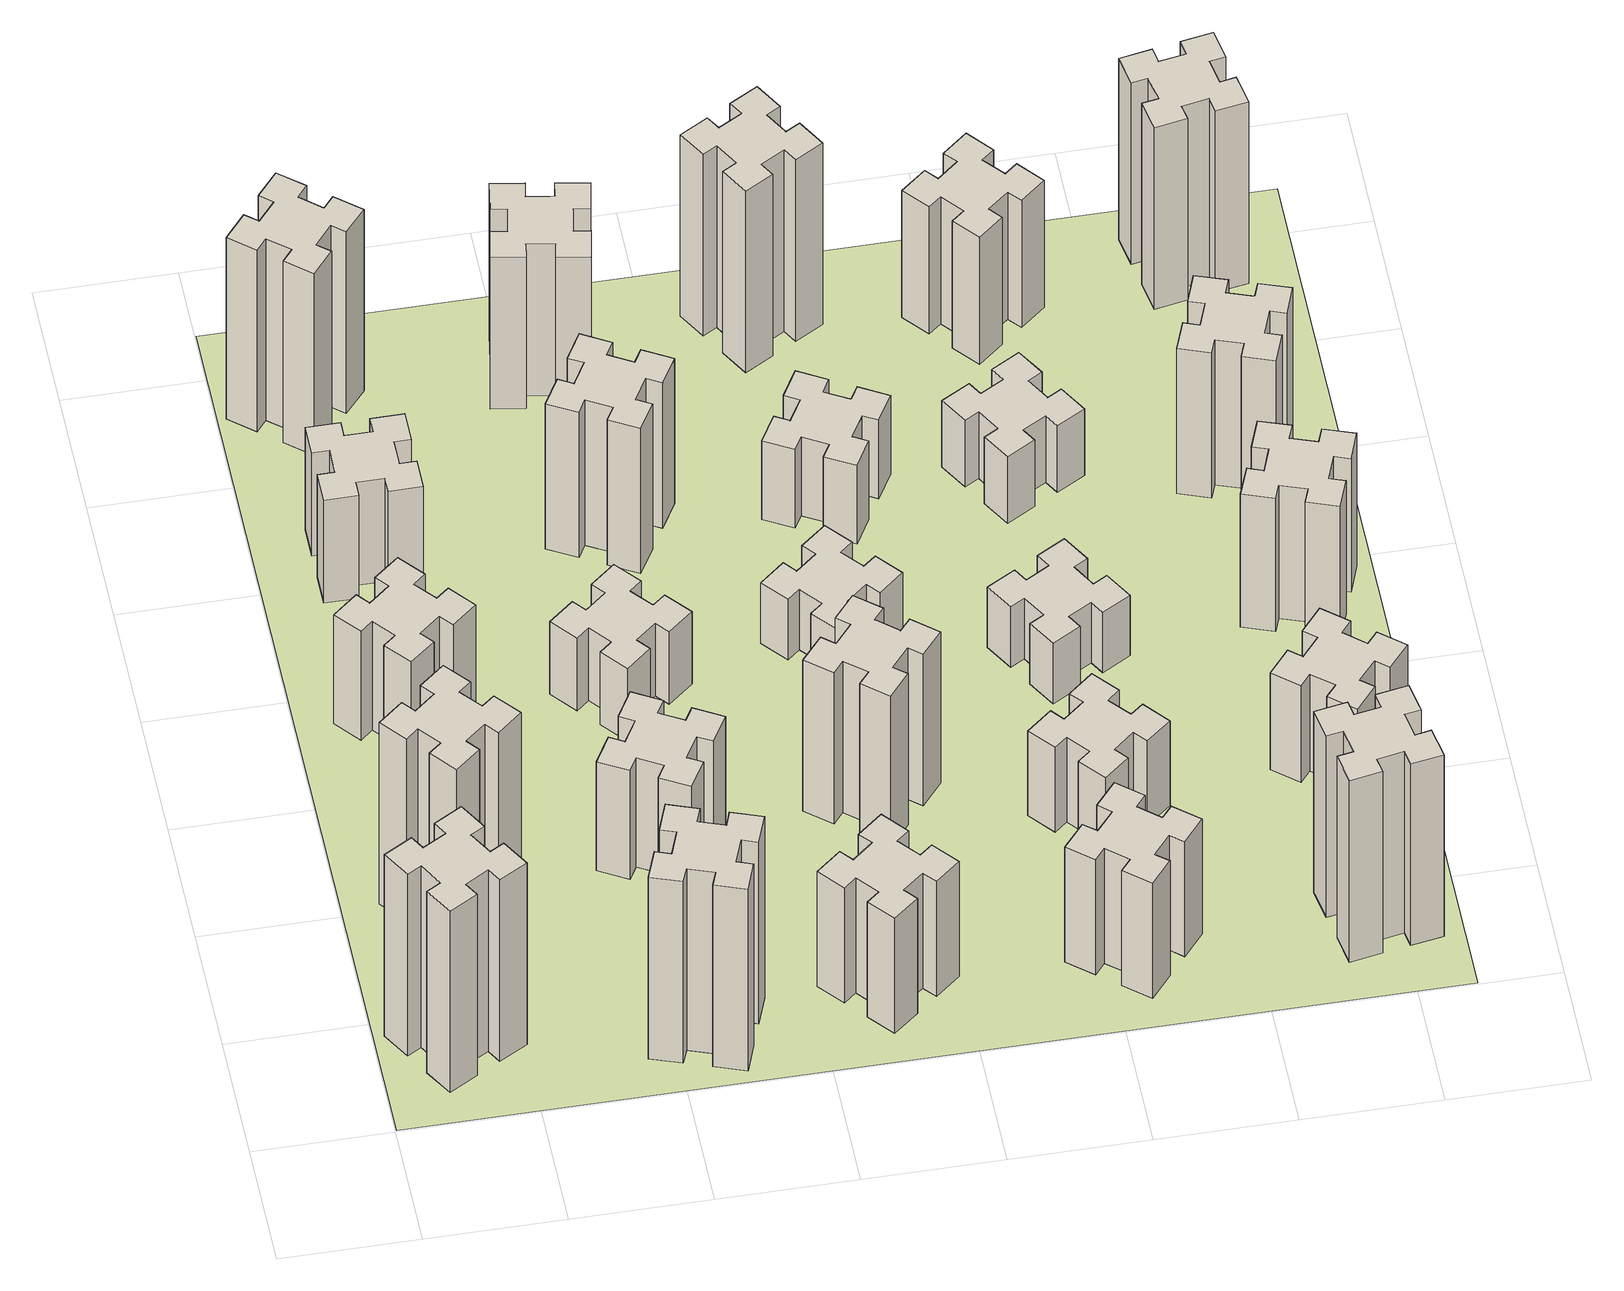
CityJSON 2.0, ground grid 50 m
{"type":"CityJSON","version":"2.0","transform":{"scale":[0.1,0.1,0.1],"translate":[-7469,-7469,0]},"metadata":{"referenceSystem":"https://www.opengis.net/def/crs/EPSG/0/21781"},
"CityObjects":{
"building1":{"type":"Building","attributes":{"class":"1000","function":"1000","usage":"1000","yearOfConstruction":2016,"roofType":"1000","measuredHeight":90,"storeysAboveGround":30,"storeysBelowGround":0},"geometry":[{"type":"Solid","lod":"1","boundaries":[[[[0,1,2,3,4,5,6,7,8,9,10,11,12,13,14,15,16,17,18,19]],[[17,16,20,21]],[[16,15,22,20]],[[15,14,23,22]],[[14,13,24,23]],[[13,12,25,24]],[[12,11,26,25]],[[11,10,27,26]],[[10,9,28,27]],[[9,8,29,28]],[[8,7,30,29]],[[7,6,31,30]],[[6,5,32,31]],[[5,4,33,32]],[[4,3,34,33]],[[3,2,35,34]],[[2,1,36,35]],[[1,0,37,36]],[[0,19,38,37]],[[19,18,39,38]],[[18,17,21,39]],[[24,25,26,27,28,29,30,31,32,33,34,35,36,37,38,39,21,20,22,23]]]]}]},
"building2":{"type":"Building","attributes":{"class":"1000","function":"1000","usage":"1000","yearOfConstruction":2016,"roofType":"1000","measuredHeight":90,"storeysAboveGround":30,"storeysBelowGround":0},"geometry":[{"type":"Solid","lod":"1","boundaries":[[[[40,41,42,43,44,45,46,47,48,49,50,51,52,53,54,55,56,57,58,59]],[[57,56,60,61]],[[56,55,62,60]],[[55,54,63,62]],[[54,53,64,63]],[[53,52,65,64]],[[52,51,66,65]],[[51,50,67,66]],[[50,49,68,67]],[[49,48,69,68]],[[48,47,70,69]],[[47,46,71,70]],[[46,45,72,71]],[[45,44,73,72]],[[44,43,74,73]],[[43,42,75,74]],[[42,41,76,75]],[[41,40,77,76]],[[40,59,78,77]],[[59,58,79,78]],[[58,57,61,79]],[[64,65,66,67,68,69,70,71,72,73,74,75,76,77,78,79,61,60,62,63]]]]}]},
"building3":{"type":"Building","attributes":{"class":"1000","function":"1000","usage":"1000","yearOfConstruction":2016,"roofType":"1000","measuredHeight":54,"storeysAboveGround":30,"storeysBelowGround":0},"geometry":[{"type":"Solid","lod":"1","boundaries":[[[[80,81,82,83,84,85,86,87,88,89,90,91,92,93,94,95,96,97,98,99]],[[97,96,100,101]],[[96,95,102,100]],[[95,94,103,102]],[[94,93,104,103]],[[93,92,105,104]],[[92,91,106,105]],[[91,90,107,106]],[[90,89,108,107]],[[89,88,109,108]],[[88,87,110,109]],[[87,86,111,110]],[[86,85,112,111]],[[85,84,113,112]],[[84,83,114,113]],[[83,82,115,114]],[[82,81,116,115]],[[81,80,117,116]],[[80,99,118,117]],[[99,98,119,118]],[[98,97,101,119]],[[104,105,106,107,108,109,110,111,112,113,114,115,116,117,118,119,101,100,102,103]]]]}]},
"building4":{"type":"Building","attributes":{"class":"1000","function":"1000","usage":"1000","yearOfConstruction":2016,"roofType":"1000","measuredHeight":51,"storeysAboveGround":30,"storeysBelowGround":0},"geometry":[{"type":"Solid","lod":"1","boundaries":[[[[120,121,122,123,124,125,126,127,128,129,130,131,132,133,134,135,136,137,138,139]],[[137,136,140,141]],[[136,135,142,140]],[[135,134,143,142]],[[134,133,144,143]],[[133,132,145,144]],[[132,131,146,145]],[[131,130,147,146]],[[130,129,148,147]],[[129,128,149,148]],[[128,127,150,149]],[[127,126,151,150]],[[126,125,152,151]],[[125,124,153,152]],[[124,123,154,153]],[[123,122,155,154]],[[122,121,156,155]],[[121,120,157,156]],[[120,139,158,157]],[[139,138,159,158]],[[138,137,141,159]],[[144,145,146,147,148,149,150,151,152,153,154,155,156,157,158,159,141,140,142,143]]]]}]},
"building5":{"type":"Building","attributes":{"class":"1000","function":"1000","usage":"1000","yearOfConstruction":2016,"roofType":"1000","measuredHeight":90,"storeysAboveGround":30,"storeysBelowGround":0},"geometry":[{"type":"Solid","lod":"1","boundaries":[[[[160,161,162,163,164,165,166,167,168,169,170,171,172,173,174,175,176,177,178,179]],[[177,176,180,181]],[[176,175,182,180]],[[175,174,183,182]],[[174,173,184,183]],[[173,172,185,184]],[[172,171,186,185]],[[171,170,187,186]],[[170,169,188,187]],[[169,168,189,188]],[[168,167,190,189]],[[167,166,191,190]],[[166,165,192,191]],[[165,164,193,192]],[[164,163,194,193]],[[163,162,195,194]],[[162,161,196,195]],[[161,160,197,196]],[[160,179,198,197]],[[179,178,199,198]],[[178,177,181,199]],[[184,185,186,187,188,189,190,191,192,193,194,195,196,197,198,199,181,180,182,183]]]]}]},
"building6":{"type":"Building","attributes":{"class":"1000","function":"1000","usage":"1000","yearOfConstruction":2016,"roofType":"1000","measuredHeight":90,"storeysAboveGround":30,"storeysBelowGround":0},"geometry":[{"type":"Solid","lod":"1","boundaries":[[[[200,201,202,203,204,205,206,207,208,209,210,211,212,213,214,215,216,217,218,219]],[[217,216,220,221]],[[216,215,222,220]],[[215,214,223,222]],[[214,213,224,223]],[[213,212,225,224]],[[212,211,226,225]],[[211,210,227,226]],[[210,209,228,227]],[[209,208,229,228]],[[208,207,230,229]],[[207,206,231,230]],[[206,205,232,231]],[[205,204,233,232]],[[204,203,234,233]],[[203,202,235,234]],[[202,201,236,235]],[[201,200,237,236]],[[200,219,238,237]],[[219,218,239,238]],[[218,217,221,239]],[[224,225,226,227,228,229,230,231,232,233,234,235,236,237,238,239,221,220,222,223]]]]}]},
"building7":{"type":"Building","attributes":{"class":"1000","function":"1000","usage":"1000","yearOfConstruction":2016,"roofType":"1000","measuredHeight":54,"storeysAboveGround":30,"storeysBelowGround":0},"geometry":[{"type":"Solid","lod":"1","boundaries":[[[[240,241,242,243,244,245,246,247,248,249,250,251,252,253,254,255,256,257,258,259]],[[257,256,260,261]],[[256,255,262,260]],[[255,254,263,262]],[[254,253,264,263]],[[253,252,265,264]],[[252,251,266,265]],[[251,250,267,266]],[[250,249,268,267]],[[249,248,269,268]],[[248,247,270,269]],[[247,246,271,270]],[[246,245,272,271]],[[245,244,273,272]],[[244,243,274,273]],[[243,242,275,274]],[[242,241,276,275]],[[241,240,277,276]],[[240,259,278,277]],[[259,258,279,278]],[[258,257,261,279]],[[264,265,266,267,268,269,270,271,272,273,274,275,276,277,278,279,261,260,262,263]]]]}]},
"building8":{"type":"Building","attributes":{"class":"1000","function":"1000","usage":"1000","yearOfConstruction":2016,"roofType":"1000","measuredHeight":36,"storeysAboveGround":30,"storeysBelowGround":0},"geometry":[{"type":"Solid","lod":"1","boundaries":[[[[280,281,282,283,284,285,286,287,288,289,290,291,292,293,294,295,296,297,298,299]],[[297,296,300,301]],[[296,295,302,300]],[[295,294,303,302]],[[294,293,304,303]],[[293,292,305,304]],[[292,291,306,305]],[[291,290,307,306]],[[290,289,308,307]],[[289,288,309,308]],[[288,287,310,309]],[[287,286,311,310]],[[286,285,312,311]],[[285,284,313,312]],[[284,283,314,313]],[[283,282,315,314]],[[282,281,316,315]],[[281,280,317,316]],[[280,299,318,317]],[[299,298,319,318]],[[298,297,301,319]],[[304,305,306,307,308,309,310,311,312,313,314,315,316,317,318,319,301,300,302,303]]]]}]},
"building9":{"type":"Building","attributes":{"class":"1000","function":"1000","usage":"1000","yearOfConstruction":2016,"roofType":"1000","measuredHeight":57,"storeysAboveGround":30,"storeysBelowGround":0},"geometry":[{"type":"Solid","lod":"1","boundaries":[[[[320,321,322,323,324,325,326,327,328,329,330,331,332,333,334,335,336,337,338,339]],[[337,336,340,341]],[[336,335,342,340]],[[335,334,343,342]],[[334,333,344,343]],[[333,332,345,344]],[[332,331,346,345]],[[331,330,347,346]],[[330,329,348,347]],[[329,328,349,348]],[[328,327,350,349]],[[327,326,351,350]],[[326,325,352,351]],[[325,324,353,352]],[[324,323,354,353]],[[323,322,355,354]],[[322,321,356,355]],[[321,320,357,356]],[[320,339,358,357]],[[339,338,359,358]],[[338,337,341,359]],[[344,345,346,347,348,349,350,351,352,353,354,355,356,357,358,359,341,340,342,343]]]]}]},
"building10":{"type":"Building","attributes":{"class":"1000","function":"1000","usage":"1000","yearOfConstruction":2016,"roofType":"1000","measuredHeight":72,"storeysAboveGround":30,"storeysBelowGround":0},"geometry":[{"type":"Solid","lod":"1","boundaries":[[[[360,361,362,363,364,365,366,367,368,369,370,371,372,373,374,375,376,377,378,379]],[[377,376,380,381]],[[376,375,382,380]],[[375,374,383,382]],[[374,373,384,383]],[[373,372,385,384]],[[372,371,386,385]],[[371,370,387,386]],[[370,369,388,387]],[[369,368,389,388]],[[368,367,390,389]],[[367,366,391,390]],[[366,365,392,391]],[[365,364,393,392]],[[364,363,394,393]],[[363,362,395,394]],[[362,361,396,395]],[[361,360,397,396]],[[360,379,398,397]],[[379,378,399,398]],[[378,377,381,399]],[[384,385,386,387,388,389,390,391,392,393,394,395,396,397,398,399,381,380,382,383]]]]}]},
"building11":{"type":"Building","attributes":{"class":"1000","function":"1000","usage":"1000","yearOfConstruction":2016,"roofType":"1000","measuredHeight":75,"storeysAboveGround":30,"storeysBelowGround":0},"geometry":[{"type":"Solid","lod":"1","boundaries":[[[[400,401,402,403,404,405,406,407,408,409,410,411,412,413,414,415,416,417,418,419]],[[417,416,420,421]],[[416,415,422,420]],[[415,414,423,422]],[[414,413,424,423]],[[413,412,425,424]],[[412,411,426,425]],[[411,410,427,426]],[[410,409,428,427]],[[409,408,429,428]],[[408,407,430,429]],[[407,406,431,430]],[[406,405,432,431]],[[405,404,433,432]],[[404,403,434,433]],[[403,402,435,434]],[[402,401,436,435]],[[401,400,437,436]],[[400,419,438,437]],[[419,418,439,438]],[[418,417,421,439]],[[424,425,426,427,428,429,430,431,432,433,434,435,436,437,438,439,421,420,422,423]]]]}]},
"building12":{"type":"Building","attributes":{"class":"1000","function":"1000","usage":"1000","yearOfConstruction":2016,"roofType":"1000","measuredHeight":75,"storeysAboveGround":30,"storeysBelowGround":0},"geometry":[{"type":"Solid","lod":"1","boundaries":[[[[440,441,442,443,444,445,446,447,448,449,450,451,452,453,454,455,456,457,458,459]],[[457,456,460,461]],[[456,455,462,460]],[[455,454,463,462]],[[454,453,464,463]],[[453,452,465,464]],[[452,451,466,465]],[[451,450,467,466]],[[450,449,468,467]],[[449,448,469,468]],[[448,447,470,469]],[[447,446,471,470]],[[446,445,472,471]],[[445,444,473,472]],[[444,443,474,473]],[[443,442,475,474]],[[442,441,476,475]],[[441,440,477,476]],[[440,459,478,477]],[[459,458,479,478]],[[458,457,461,479]],[[464,465,466,467,468,469,470,471,472,473,474,475,476,477,478,479,461,460,462,463]]]]}]},
"building13":{"type":"Building","attributes":{"class":"1000","function":"1000","usage":"1000","yearOfConstruction":2016,"roofType":"1000","measuredHeight":30,"storeysAboveGround":30,"storeysBelowGround":0},"geometry":[{"type":"Solid","lod":"1","boundaries":[[[[480,481,482,483,484,485,486,487,488,489,490,491,492,493,494,495,496,497,498,499]],[[497,496,500,501]],[[496,495,502,500]],[[495,494,503,502]],[[494,493,504,503]],[[493,492,505,504]],[[492,491,506,505]],[[491,490,507,506]],[[490,489,508,507]],[[489,488,509,508]],[[488,487,510,509]],[[487,486,511,510]],[[486,485,512,511]],[[485,484,513,512]],[[484,483,514,513]],[[483,482,515,514]],[[482,481,516,515]],[[481,480,517,516]],[[480,499,518,517]],[[499,498,519,518]],[[498,497,501,519]],[[504,505,506,507,508,509,510,511,512,513,514,515,516,517,518,519,501,500,502,503]]]]}]},
"building14":{"type":"Building","attributes":{"class":"1000","function":"1000","usage":"1000","yearOfConstruction":2016,"roofType":"1000","measuredHeight":57,"storeysAboveGround":30,"storeysBelowGround":0},"geometry":[{"type":"Solid","lod":"1","boundaries":[[[[520,521,522,523,524,525,526,527,528,529,530,531,532,533,534,535,536,537,538,539]],[[537,536,540,541]],[[536,535,542,540]],[[535,534,543,542]],[[534,533,544,543]],[[533,532,545,544]],[[532,531,546,545]],[[531,530,547,546]],[[530,529,548,547]],[[529,528,549,548]],[[528,527,550,549]],[[527,526,551,550]],[[526,525,552,551]],[[525,524,553,552]],[[524,523,554,553]],[[523,522,555,554]],[[522,521,556,555]],[[521,520,557,556]],[[520,539,558,557]],[[539,538,559,558]],[[538,537,541,559]],[[544,545,546,547,548,549,550,551,552,553,554,555,556,557,558,559,541,540,542,543]]]]}]},
"building15":{"type":"Building","attributes":{"class":"1000","function":"1000","usage":"1000","yearOfConstruction":2016,"roofType":"1000","measuredHeight":39,"storeysAboveGround":30,"storeysBelowGround":0},"geometry":[{"type":"Solid","lod":"1","boundaries":[[[[560,561,562,563,564,565,566,567,568,569,570,571,572,573,574,575,576,577,578,579]],[[577,576,580,581]],[[576,575,582,580]],[[575,574,583,582]],[[574,573,584,583]],[[573,572,585,584]],[[572,571,586,585]],[[571,570,587,586]],[[570,569,588,587]],[[569,568,589,588]],[[568,567,590,589]],[[567,566,591,590]],[[566,565,592,591]],[[565,564,593,592]],[[564,563,594,593]],[[563,562,595,594]],[[562,561,596,595]],[[561,560,597,596]],[[560,579,598,597]],[[579,578,599,598]],[[578,577,581,599]],[[584,585,586,587,588,589,590,591,592,593,594,595,596,597,598,599,581,580,582,583]]]]}]},
"building16":{"type":"Building","attributes":{"class":"1000","function":"1000","usage":"1000","yearOfConstruction":2016,"roofType":"1000","measuredHeight":90,"storeysAboveGround":30,"storeysBelowGround":0},"geometry":[{"type":"Solid","lod":"1","boundaries":[[[[600,601,602,603,604,605,606,607,608,609,610,611,612,613,614,615,616,617,618,619]],[[617,616,620,621]],[[616,615,622,620]],[[615,614,623,622]],[[614,613,624,623]],[[613,612,625,624]],[[612,611,626,625]],[[611,610,627,626]],[[610,609,628,627]],[[609,608,629,628]],[[608,607,630,629]],[[607,606,631,630]],[[606,605,632,631]],[[605,604,633,632]],[[604,603,634,633]],[[603,602,635,634]],[[602,601,636,635]],[[601,600,637,636]],[[600,619,638,637]],[[619,618,639,638]],[[618,617,621,639]],[[624,625,626,627,628,629,630,631,632,633,634,635,636,637,638,639,621,620,622,623]]]]}]},
"building17":{"type":"Building","attributes":{"class":"1000","function":"1000","usage":"1000","yearOfConstruction":2016,"roofType":"1000","measuredHeight":42,"storeysAboveGround":30,"storeysBelowGround":0},"geometry":[{"type":"Solid","lod":"1","boundaries":[[[[640,641,642,643,644,645,646,647,648,649,650,651,652,653,654,655,656,657,658,659]],[[657,656,660,661]],[[656,655,662,660]],[[655,654,663,662]],[[654,653,664,663]],[[653,652,665,664]],[[652,651,666,665]],[[651,650,667,666]],[[650,649,668,667]],[[649,648,669,668]],[[648,647,670,669]],[[647,646,671,670]],[[646,645,672,671]],[[645,644,673,672]],[[644,643,674,673]],[[643,642,675,674]],[[642,641,676,675]],[[641,640,677,676]],[[640,659,678,677]],[[659,658,679,678]],[[658,657,661,679]],[[664,665,666,667,668,669,670,671,672,673,674,675,676,677,678,679,661,660,662,663]]]]}]},
"building18":{"type":"Building","attributes":{"class":"1000","function":"1000","usage":"1000","yearOfConstruction":2016,"roofType":"1000","measuredHeight":30,"storeysAboveGround":30,"storeysBelowGround":0},"geometry":[{"type":"Solid","lod":"1","boundaries":[[[[680,681,682,683,684,685,686,687,688,689,690,691,692,693,694,695,696,697,698,699]],[[697,696,700,701]],[[696,695,702,700]],[[695,694,703,702]],[[694,693,704,703]],[[693,692,705,704]],[[692,691,706,705]],[[691,690,707,706]],[[690,689,708,707]],[[689,688,709,708]],[[688,687,710,709]],[[687,686,711,710]],[[686,685,712,711]],[[685,684,713,712]],[[684,683,714,713]],[[683,682,715,714]],[[682,681,716,715]],[[681,680,717,716]],[[680,699,718,717]],[[699,698,719,718]],[[698,697,701,719]],[[704,705,706,707,708,709,710,711,712,713,714,715,716,717,718,719,701,700,702,703]]]]}]},
"building19":{"type":"Building","attributes":{"class":"1000","function":"1000","usage":"1000","yearOfConstruction":2016,"roofType":"1000","measuredHeight":33,"storeysAboveGround":30,"storeysBelowGround":0},"geometry":[{"type":"Solid","lod":"1","boundaries":[[[[720,721,722,723,724,725,726,727,728,729,730,731,732,733,734,735,736,737,738,739]],[[737,736,740,741]],[[736,735,742,740]],[[735,734,743,742]],[[734,733,744,743]],[[733,732,745,744]],[[732,731,746,745]],[[731,730,747,746]],[[730,729,748,747]],[[729,728,749,748]],[[728,727,750,749]],[[727,726,751,750]],[[726,725,752,751]],[[725,724,753,752]],[[724,723,754,753]],[[723,722,755,754]],[[722,721,756,755]],[[721,720,757,756]],[[720,739,758,757]],[[739,738,759,758]],[[738,737,741,759]],[[744,745,746,747,748,749,750,751,752,753,754,755,756,757,758,759,741,740,742,743]]]]}]},
"building20":{"type":"Building","attributes":{"class":"1000","function":"1000","usage":"1000","yearOfConstruction":2016,"roofType":"1000","measuredHeight":90,"storeysAboveGround":30,"storeysBelowGround":0},"geometry":[{"type":"Solid","lod":"1","boundaries":[[[[760,761,762,763,764,765,766,767,768,769,770,771,772,773,774,775,776,777,778,779]],[[777,776,780,781]],[[776,775,782,780]],[[775,774,783,782]],[[774,773,784,783]],[[773,772,785,784]],[[772,771,786,785]],[[771,770,787,786]],[[770,769,788,787]],[[769,768,789,788]],[[768,767,790,789]],[[767,766,791,790]],[[766,765,792,791]],[[765,764,793,792]],[[764,763,794,793]],[[763,762,795,794]],[[762,761,796,795]],[[761,760,797,796]],[[760,779,798,797]],[[779,778,799,798]],[[778,777,781,799]],[[784,785,786,787,788,789,790,791,792,793,794,795,796,797,798,799,781,780,782,783]]]]}]},
"building21":{"type":"Building","attributes":{"class":"1000","function":"1000","usage":"1000","yearOfConstruction":2016,"roofType":"1000","measuredHeight":63,"storeysAboveGround":30,"storeysBelowGround":0},"geometry":[{"type":"Solid","lod":"1","boundaries":[[[[800,801,802,803,804,805,806,807,808,809,810,811,812,813,814,815,816,817,818,819]],[[817,816,820,821]],[[816,815,822,820]],[[815,814,823,822]],[[814,813,824,823]],[[813,812,825,824]],[[812,811,826,825]],[[811,810,827,826]],[[810,809,828,827]],[[809,808,829,828]],[[808,807,830,829]],[[807,806,831,830]],[[806,805,832,831]],[[805,804,833,832]],[[804,803,834,833]],[[803,802,835,834]],[[802,801,836,835]],[[801,800,837,836]],[[800,819,838,837]],[[819,818,839,838]],[[818,817,821,839]],[[824,825,826,827,828,829,830,831,832,833,834,835,836,837,838,839,821,820,822,823]]]]}]},
"building22":{"type":"Building","attributes":{"class":"1000","function":"1000","usage":"1000","yearOfConstruction":2016,"roofType":"1000","measuredHeight":48,"storeysAboveGround":30,"storeysBelowGround":0},"geometry":[{"type":"Solid","lod":"1","boundaries":[[[[840,841,842,843,844,845,846,847,848,849,850,851,852,853,854,855,856,857,858,859]],[[857,856,860,861]],[[856,855,862,860]],[[855,854,863,862]],[[854,853,864,863]],[[853,852,865,864]],[[852,851,866,865]],[[851,850,867,866]],[[850,849,868,867]],[[849,848,869,868]],[[848,847,870,869]],[[847,846,871,870]],[[846,845,872,871]],[[845,844,873,872]],[[844,843,874,873]],[[843,842,875,874]],[[842,841,876,875]],[[841,840,877,876]],[[840,859,878,877]],[[859,858,879,878]],[[858,857,861,879]],[[864,865,866,867,868,869,870,871,872,873,874,875,876,877,878,879,861,860,862,863]]]]}]},
"building23":{"type":"Building","attributes":{"class":"1000","function":"1000","usage":"1000","yearOfConstruction":2016,"roofType":"1000","measuredHeight":66,"storeysAboveGround":30,"storeysBelowGround":0},"geometry":[{"type":"Solid","lod":"1","boundaries":[[[[880,881,882,883,884,885,886,887,888,889,890,891,892,893,894,895,896,897,898,899]],[[897,896,900,901]],[[896,895,902,900]],[[895,894,903,902]],[[894,893,904,903]],[[893,892,905,904]],[[892,891,906,905]],[[891,890,907,906]],[[890,889,908,907]],[[889,888,909,908]],[[888,887,910,909]],[[887,886,911,910]],[[886,885,912,911]],[[885,884,913,912]],[[884,883,914,913]],[[883,882,915,914]],[[882,881,916,915]],[[881,880,917,916]],[[880,899,918,917]],[[899,898,919,918]],[[898,897,901,919]],[[904,905,906,907,908,909,910,911,912,913,914,915,916,917,918,919,901,900,902,903]]]]}]},
"building24":{"type":"Building","attributes":{"class":"1000","function":"1000","usage":"1000","yearOfConstruction":2016,"roofType":"1000","measuredHeight":72,"storeysAboveGround":30,"storeysBelowGround":0},"geometry":[{"type":"Solid","lod":"1","boundaries":[[[[920,921,922,923,924,925,926,927,928,929,930,931,932,933,934,935,936,937,938,939]],[[937,936,940,941]],[[936,935,942,940]],[[935,934,943,942]],[[934,933,944,943]],[[933,932,945,944]],[[932,931,946,945]],[[931,930,947,946]],[[930,929,948,947]],[[929,928,949,948]],[[928,927,950,949]],[[927,926,951,950]],[[926,925,952,951]],[[925,924,953,952]],[[924,923,954,953]],[[923,922,955,954]],[[922,921,956,955]],[[921,920,957,956]],[[920,939,958,957]],[[939,938,959,958]],[[938,937,941,959]],[[944,945,946,947,948,949,950,951,952,953,954,955,956,957,958,959,941,940,942,943]]]]}]},
"building25":{"type":"Building","attributes":{"class":"1000","function":"1000","usage":"1000","yearOfConstruction":2016,"roofType":"1000","measuredHeight":90,"storeysAboveGround":30,"storeysBelowGround":0},"geometry":[{"type":"Solid","lod":"1","boundaries":[[[[960,961,962,963,964,965,966,967,968,969,970,971,972,973,974,975,976,977,978,979]],[[977,976,980,981]],[[976,975,982,980]],[[975,974,983,982]],[[974,973,984,983]],[[973,972,985,984]],[[972,971,986,985]],[[971,970,987,986]],[[970,969,988,987]],[[969,968,989,988]],[[968,967,990,989]],[[967,966,991,990]],[[966,965,992,991]],[[965,964,993,992]],[[964,963,994,993]],[[963,962,995,994]],[[962,961,996,995]],[[961,960,997,996]],[[960,979,998,997]],[[979,978,999,998]],[[978,977,981,999]],[[984,985,986,987,988,989,990,991,992,993,994,995,996,997,998,999,981,980,982,983]]]]}]},
"landuse1":{"type":"LandUse","attributes":{"name":"plot1","function":"1010"},"geometry":[{"type":"MultiSurface","lod":"1","boundaries":[[[1000,1001,1002,1003]]]}]}
},
"vertices":[
[287,255,0],[374,305,0],[404,253,0],[508,313,0],[448,417,0],[396,387,0],[346,474,0],[398,504,0],[338,608,0],[234,548,0],[264,496,0],[177,446,0],[147,498,0],[43,438,0],[103,334,0],[155,364,0],[205,277,0],[153,247,0],[213,143,0],[317,203,0],[205,277,900],[153,247,900],[155,364,900],[103,334,900],[43,438,900],[147,498,900],[177,446,900],[264,496,900],[234,548,900],[338,608,900],[398,504,900],[346,474,900],[396,387,900],[448,417,900],[508,313,900],[404,253,900],[374,305,900],[287,255,900],[317,203,900],[213,143,900],
[492,1048,0],[427,1124,0],[473,1163,0],[396,1255,0],[304,1178,0],[343,1132,0],[266,1067,0],[228,1113,0],[136,1036,0],[213,944,0],[259,983,0],[323,906,0],[277,868,0],[354,776,0],[446,853,0],[408,899,0],[484,963,0],[523,917,0],[615,994,0],[538,1086,0],[484,963,900],[523,917,900],[408,899,900],[446,853,900],[354,776,900],[277,868,900],[323,906,900],[259,983,900],[213,944,900],[136,1036,900],[228,1113,900],[266,1067,900],[343,1132,900],[304,1178,900],[396,1255,900],[473,1163,900],[427,1124,900],[492,1048,900],[538,1086,900],[615,994,900],
[492,1888,0],[427,1964,0],[473,2003,0],[396,2095,0],[304,2018,0],[343,1972,0],[266,1907,0],[228,1953,0],[136,1876,0],[213,1784,0],[259,1823,0],[323,1746,0],[277,1708,0],[354,1616,0],[446,1693,0],[408,1739,0],[484,1803,0],[523,1757,0],[615,1834,0],[538,1926,0],[484,1803,540],[523,1757,540],[408,1739,540],[446,1693,540],[354,1616,540],[277,1708,540],[323,1746,540],[259,1823,540],[213,1784,540],[136,1876,540],[228,1953,540],[266,1907,540],[343,1972,540],[304,2018,540],[396,2095,540],[473,2003,540],[427,1964,540],[492,1888,540],[538,1926,540],[615,1834,540],
[485,2545,0],[485,2645,0],[545,2645,0],[545,2765,0],[425,2765,0],[425,2705,0],[325,2705,0],[325,2765,0],[205,2765,0],[205,2645,0],[265,2645,0],[265,2545,0],[205,2545,0],[205,2425,0],[325,2425,0],[325,2485,0],[425,2485,0],[425,2425,0],[545,2425,0],[545,2545,0],[425,2485,510],[425,2425,510],[325,2485,510],[325,2425,510],[205,2425,510],[205,2545,510],[265,2545,510],[265,2645,510],[205,2645,510],[205,2765,510],[325,2765,510],[325,2705,510],[425,2705,510],[425,2765,510],[545,2765,510],[545,2645,510],[485,2645,510],[485,2545,510],[545,2545,510],[545,2425,510],
[1029,360,0],[995,266,0],[939,287,0],[897,174,0],[1010,133,0],[1031,189,0],[1125,155,0],[1104,99,0],[1217,57,0],[1258,170,0],[1202,191,0],[1236,285,0],[1292,264,0],[1333,377,0],[1220,418,0],[1200,362,0],[1106,396,0],[1127,452,0],[1014,493,0],[973,380,0],[1106,396,900],[1127,452,900],[1200,362,900],[1220,418,900],[1333,377,900],[1292,264,900],[1236,285,900],[1202,191,900],[1258,170,900],[1217,57,900],[1104,99,900],[1125,155,900],[1031,189,900],[1010,133,900],[897,174,900],[939,287,900],[995,266,900],[1029,360,900],[973,380,900],[1014,493,900],
[384,3387,0],[308,3452,0],[346,3498,0],[254,3575,0],[177,3483,0],[223,3444,0],[159,3368,0],[113,3406,0],[36,3314,0],[128,3237,0],[166,3283,0],[243,3219,0],[204,3173,0],[296,3096,0],[373,3188,0],[327,3226,0],[392,3303,0],[438,3264,0],[515,3356,0],[423,3433,0],[392,3303,900],[438,3264,900],[327,3226,900],[373,3188,900],[296,3096,900],[204,3173,900],[243,3219,900],[166,3283,900],[128,3237,900],[36,3314,900],[113,3406,900],[159,3368,900],[223,3444,900],[177,3483,900],[254,3575,900],[346,3498,900],[308,3452,900],[384,3387,900],[423,3433,900],[515,3356,900],
[1186,1017,0],[1236,1104,0],[1288,1074,0],[1348,1178,0],[1244,1238,0],[1214,1186,0],[1127,1236,0],[1157,1288,0],[1053,1348,0],[993,1244,0],[1045,1214,0],[995,1127,0],[943,1157,0],[883,1053,0],[987,993,0],[1017,1045,0],[1104,995,0],[1074,943,0],[1178,883,0],[1238,987,0],[1104,995,540],[1074,943,540],[1017,1045,540],[987,993,540],[883,1053,540],[943,1157,540],[995,1127,540],[1045,1214,540],[993,1244,540],[1053,1348,540],[1157,1288,540],[1127,1236,540],[1214,1186,540],[1244,1238,540],[1348,1178,540],[1288,1074,540],[1236,1104,540],[1186,1017,540],[1238,987,540],[1178,883,540],
[1083,1972,0],[1006,1907,0],[968,1953,0],[876,1876,0],[953,1784,0],[999,1823,0],[1063,1746,0],[1017,1708,0],[1094,1616,0],[1186,1693,0],[1148,1739,0],[1224,1803,0],[1263,1757,0],[1355,1834,0],[1278,1926,0],[1232,1888,0],[1167,1964,0],[1213,2003,0],[1136,2095,0],[1044,2018,0],[1167,1964,360],[1213,2003,360],[1232,1888,360],[1278,1926,360],[1355,1834,360],[1263,1757,360],[1224,1803,360],[1148,1739,360],[1186,1693,360],[1094,1616,360],[1017,1708,360],[1063,1746,360],[999,1823,360],[953,1784,360],[876,1876,360],[968,1953,360],[1006,1907,360],[1083,1972,360],[1044,2018,360],[1136,2095,360],
[1639,343,0],[1703,266,0],[1657,228,0],[1734,136,0],[1826,213,0],[1788,259,0],[1864,323,0],[1903,277,0],[1995,354,0],[1918,446,0],[1872,408,0],[1807,484,0],[1853,523,0],[1776,615,0],[1684,538,0],[1723,492,0],[1646,427,0],[1608,473,0],[1516,396,0],[1593,304,0],[1646,427,570],[1608,473,570],[1723,492,570],[1684,538,570],[1776,615,570],[1853,523,570],[1807,484,570],[1872,408,570],[1918,446,570],[1995,354,570],[1903,277,570],[1864,323,570],[1788,259,570],[1826,213,570],[1734,136,570],[1657,228,570],[1703,266,570],[1639,343,570],[1593,304,570],[1516,396,570],
[1314,2666,0],[1227,2716,0],[1257,2768,0],[1153,2828,0],[1093,2724,0],[1145,2694,0],[1095,2607,0],[1043,2637,0],[983,2533,0],[1087,2473,0],[1117,2525,0],[1204,2475,0],[1174,2423,0],[1278,2363,0],[1338,2467,0],[1286,2497,0],[1336,2584,0],[1388,2554,0],[1448,2658,0],[1344,2718,0],[1336,2584,720],[1388,2554,720],[1286,2497,720],[1338,2467,720],[1278,2363,720],[1174,2423,720],[1204,2475,720],[1117,2525,720],[1087,2473,720],[983,2533,720],[1043,2637,720],[1095,2607,720],[1145,2694,720],[1093,2724,720],[1153,2828,720],[1257,2768,720],[1227,2716,720],[1314,2666,720],[1344,2718,720],[1448,2658,720],
[1215,3267,0],[1232,3365,0],[1291,3355,0],[1312,3473,0],[1194,3494,0],[1184,3435,0],[1085,3452,0],[1096,3511,0],[977,3532,0],[957,3414,0],[1016,3404,0],[998,3305,0],[939,3316,0],[918,3197,0],[1037,3177,0],[1047,3236,0],[1145,3218,0],[1135,3159,0],[1253,3138,0],[1274,3257,0],[1145,3218,750],[1135,3159,750],[1047,3236,750],[1037,3177,750],[918,3197,750],[939,3316,750],[998,3305,750],[1016,3404,750],[957,3414,750],[977,3532,750],[1096,3511,750],[1085,3452,750],[1184,3435,750],[1194,3494,750],[1312,3473,750],[1291,3355,750],[1232,3365,750],[1215,3267,750],[1274,3257,750],[1253,3138,750],
[1803,1324,0],[1739,1248,0],[1693,1286,0],[1616,1194,0],[1708,1117,0],[1746,1163,0],[1823,1099,0],[1784,1053,0],[1876,976,0],[1953,1068,0],[1907,1106,0],[1972,1183,0],[2018,1144,0],[2095,1236,0],[2003,1313,0],[1964,1267,0],[1888,1332,0],[1926,1378,0],[1834,1455,0],[1757,1363,0],[1888,1332,750],[1926,1378,750],[1964,1267,750],[2003,1313,750],[2095,1236,750],[2018,1144,750],[1972,1183,750],[1907,1106,750],[1953,1068,750],[1876,976,750],[1784,1053,750],[1823,1099,750],[1746,1163,750],[1708,1117,750],[1616,1194,750],[1693,1286,750],[1739,1248,750],[1803,1324,750],[1757,1363,750],[1834,1455,750],
[1972,1988,0],[1907,2064,0],[1953,2103,0],[1876,2195,0],[1784,2118,0],[1823,2072,0],[1746,2007,0],[1708,2053,0],[1616,1976,0],[1693,1884,0],[1739,1923,0],[1803,1846,0],[1757,1808,0],[1834,1716,0],[1926,1793,0],[1888,1839,0],[1964,1903,0],[2003,1857,0],[2095,1934,0],[2018,2026,0],[1964,1903,300],[2003,1857,300],[1888,1839,300],[1926,1793,300],[1834,1716,300],[1757,1808,300],[1803,1846,300],[1739,1923,300],[1693,1884,300],[1616,1976,300],[1708,2053,300],[1746,2007,300],[1823,2072,300],[1784,2118,300],[1876,2195,300],[1953,2103,300],[1907,2064,300],[1972,1988,300],[2018,2026,300],[2095,1934,300],
[2486,323,0],[2563,259,0],[2524,213,0],[2616,136,0],[2693,228,0],[2647,266,0],[2712,343,0],[2758,304,0],[2835,396,0],[2743,473,0],[2704,427,0],[2628,492,0],[2666,538,0],[2574,615,0],[2497,523,0],[2543,484,0],[2479,408,0],[2433,446,0],[2356,354,0],[2448,277,0],[2479,408,570],[2433,446,570],[2543,484,570],[2497,523,570],[2574,615,570],[2666,538,570],[2628,492,570],[2704,427,570],[2743,473,570],[2835,396,570],[2758,304,570],[2712,343,570],[2647,266,570],[2693,228,570],[2616,136,570],[2524,213,570],[2563,259,570],[2486,323,570],[2448,277,570],[2356,354,570],
[2026,2497,0],[2076,2584,0],[2128,2554,0],[2188,2658,0],[2084,2718,0],[2054,2666,0],[1967,2716,0],[1997,2768,0],[1893,2828,0],[1833,2724,0],[1885,2694,0],[1835,2607,0],[1783,2637,0],[1723,2533,0],[1827,2473,0],[1857,2525,0],[1944,2475,0],[1914,2423,0],[2018,2363,0],[2078,2467,0],[1944,2475,390],[1914,2423,390],[1857,2525,390],[1827,2473,390],[1723,2533,390],[1783,2637,390],[1835,2607,390],[1885,2694,390],[1833,2724,390],[1893,2828,390],[1997,2768,390],[1967,2716,390],[2054,2666,390],[2084,2718,390],[2188,2658,390],[2128,2554,390],[2076,2584,390],[2026,2497,390],[2078,2467,390],[2018,2363,390],
[1844,3556,0],[1757,3506,0],[1727,3558,0],[1623,3498,0],[1683,3394,0],[1735,3424,0],[1785,3337,0],[1733,3307,0],[1793,3203,0],[1897,3263,0],[1867,3315,0],[1954,3365,0],[1984,3313,0],[2088,3373,0],[2028,3477,0],[1976,3447,0],[1926,3534,0],[1978,3564,0],[1918,3668,0],[1814,3608,0],[1926,3534,900],[1978,3564,900],[1976,3447,900],[2028,3477,900],[2088,3373,900],[1984,3313,900],[1954,3365,900],[1867,3315,900],[1897,3263,900],[1793,3203,900],[1733,3307,900],[1785,3337,900],[1735,3424,900],[1683,3394,900],[1623,3498,900],[1727,3558,900],[1757,3506,900],[1844,3556,900],[1814,3608,900],[1918,3668,900],
[2563,1132,0],[2486,1067,0],[2448,1113,0],[2356,1036,0],[2433,944,0],[2479,983,0],[2543,906,0],[2497,868,0],[2574,776,0],[2666,853,0],[2628,899,0],[2704,963,0],[2743,917,0],[2835,994,0],[2758,1086,0],[2712,1048,0],[2647,1124,0],[2693,1163,0],[2616,1255,0],[2524,1178,0],[2647,1124,420],[2693,1163,420],[2712,1048,420],[2758,1086,420],[2835,994,420],[2743,917,420],[2704,963,420],[2628,899,420],[2666,853,420],[2574,776,420],[2497,868,420],[2543,906,420],[2479,983,420],[2433,944,420],[2356,1036,420],[2448,1113,420],[2486,1067,420],[2563,1132,420],[2524,1178,420],[2616,1255,420],
[2475,1744,0],[2525,1657,0],[2473,1627,0],[2533,1523,0],[2637,1583,0],[2607,1635,0],[2694,1685,0],[2724,1633,0],[2828,1693,0],[2768,1797,0],[2716,1767,0],[2666,1854,0],[2718,1884,0],[2658,1988,0],[2554,1928,0],[2584,1876,0],[2497,1826,0],[2467,1878,0],[2363,1818,0],[2423,1714,0],[2497,1826,300],[2467,1878,300],[2584,1876,300],[2554,1928,300],[2658,1988,300],[2718,1884,300],[2666,1854,300],[2716,1767,300],[2768,1797,300],[2828,1693,300],[2724,1633,300],[2694,1685,300],[2607,1635,300],[2637,1583,300],[2533,1523,300],[2473,1627,300],[2525,1657,300],[2475,1744,300],[2423,1714,300],[2363,1818,300],
[2475,2584,0],[2525,2497,0],[2473,2467,0],[2533,2363,0],[2637,2423,0],[2607,2475,0],[2694,2525,0],[2724,2473,0],[2828,2533,0],[2768,2637,0],[2716,2607,0],[2666,2694,0],[2718,2724,0],[2658,2828,0],[2554,2768,0],[2584,2716,0],[2497,2666,0],[2467,2718,0],[2363,2658,0],[2423,2554,0],[2497,2666,330],[2467,2718,330],[2584,2716,330],[2554,2768,330],[2658,2828,330],[2718,2724,330],[2666,2694,330],[2716,2607,330],[2768,2637,330],[2828,2533,330],[2724,2473,330],[2694,2525,330],[2607,2475,330],[2637,2423,330],[2533,2363,330],[2473,2467,330],[2525,2497,330],[2475,2584,330],[2423,2554,330],[2363,2658,330],
[3552,345,0],[3535,444,0],[3594,454,0],[3573,572,0],[3455,551,0],[3465,492,0],[3367,475,0],[3357,534,0],[3238,513,0],[3259,395,0],[3318,405,0],[3336,307,0],[3277,297,0],[3297,178,0],[3416,199,0],[3405,258,0],[3504,276,0],[3514,217,0],[3632,237,0],[3611,356,0],[3504,276,900],[3514,217,900],[3405,258,900],[3416,199,900],[3297,178,900],[3277,297,900],[3336,307,900],[3318,405,900],[3259,395,900],[3238,513,900],[3357,534,900],[3367,475,900],[3465,492,900],[3455,551,900],[3573,572,900],[3594,454,900],[3535,444,900],[3552,345,900],[3611,356,900],[3632,237,900],
[2712,3368,0],[2647,3444,0],[2693,3483,0],[2616,3575,0],[2524,3498,0],[2563,3452,0],[2486,3387,0],[2448,3433,0],[2356,3356,0],[2433,3264,0],[2479,3303,0],[2543,3226,0],[2497,3188,0],[2574,3096,0],[2666,3173,0],[2628,3219,0],[2704,3283,0],[2743,3237,0],[2835,3314,0],[2758,3406,0],[2704,3283,630],[2743,3237,630],[2628,3219,630],[2666,3173,630],[2574,3096,630],[2497,3188,630],[2543,3226,630],[2479,3303,630],[2433,3264,630],[2356,3356,630],[2448,3433,630],[2486,3387,630],[2563,3452,630],[2524,3498,630],[2616,3575,630],[2693,3483,630],[2647,3444,630],[2712,3368,630],[2758,3406,630],[2835,3314,630],
[3487,1006,0],[3552,1083,0],[3598,1044,0],[3675,1136,0],[3583,1213,0],[3544,1167,0],[3468,1232,0],[3506,1278,0],[3414,1355,0],[3337,1263,0],[3383,1224,0],[3319,1148,0],[3273,1186,0],[3196,1094,0],[3288,1017,0],[3326,1063,0],[3403,999,0],[3364,953,0],[3456,876,0],[3533,968,0],[3403,999,480],[3364,953,480],[3326,1063,480],[3288,1017,480],[3196,1094,480],[3273,1186,480],[3319,1148,480],[3383,1224,480],[3337,1263,480],[3414,1355,480],[3506,1278,480],[3468,1232,480],[3544,1167,480],[3583,1213,480],[3675,1136,480],[3598,1044,480],[3552,1083,480],[3487,1006,480],[3533,968,480],[3456,876,480],
[3520,1942,0],[3426,1976,0],[3447,2032,0],[3334,2073,0],[3293,1960,0],[3349,1940,0],[3315,1846,0],[3259,1867,0],[3217,1754,0],[3330,1713,0],[3351,1769,0],[3445,1735,0],[3424,1679,0],[3537,1637,0],[3578,1750,0],[3522,1771,0],[3556,1865,0],[3612,1844,0],[3653,1957,0],[3540,1998,0],[3556,1865,660],[3612,1844,660],[3522,1771,660],[3578,1750,660],[3537,1637,660],[3424,1679,660],[3445,1735,660],[3351,1769,660],[3330,1713,660],[3217,1754,660],[3259,1867,660],[3315,1846,660],[3349,1940,660],[3293,1960,660],[3334,2073,660],[3447,2032,660],[3426,1976,660],[3520,1942,660],[3540,1998,660],[3653,1957,660],
[3420,2582,0],[3326,2616,0],[3347,2672,0],[3234,2713,0],[3193,2600,0],[3249,2580,0],[3215,2486,0],[3159,2507,0],[3117,2394,0],[3230,2353,0],[3251,2409,0],[3345,2375,0],[3324,2319,0],[3437,2277,0],[3478,2390,0],[3422,2411,0],[3456,2505,0],[3512,2484,0],[3553,2597,0],[3440,2638,0],[3456,2505,720],[3512,2484,720],[3422,2411,720],[3478,2390,720],[3437,2277,720],[3324,2319,720],[3345,2375,720],[3251,2409,720],[3230,2353,720],[3117,2394,720],[3159,2507,720],[3215,2486,720],[3249,2580,720],[3193,2600,720],[3234,2713,720],[3347,2672,720],[3326,2616,720],[3420,2582,720],[3440,2638,720],[3553,2597,720],
[3218,3465,0],[3236,3367,0],[3177,3357,0],[3197,3238,0],[3316,3259,0],[3305,3318,0],[3404,3336,0],[3414,3277,0],[3532,3297,0],[3511,3416,0],[3452,3405,0],[3435,3504,0],[3494,3514,0],[3473,3632,0],[3355,3611,0],[3365,3552,0],[3267,3535,0],[3257,3594,0],[3138,3573,0],[3159,3455,0],[3267,3535,900],[3257,3594,900],[3365,3552,900],[3355,3611,900],[3473,3632,900],[3494,3514,900],[3435,3504,900],[3452,3405,900],[3511,3416,900],[3532,3297,900],[3414,3277,900],[3404,3336,900],[3305,3318,900],[3316,3259,900],[3197,3238,900],[3177,3357,900],[3236,3367,900],[3218,3465,900],[3159,3455,900],[3138,3573,900],
[5,3705,0],[3705,3705,0],[3705,5,0],[5,5,0]
]}
